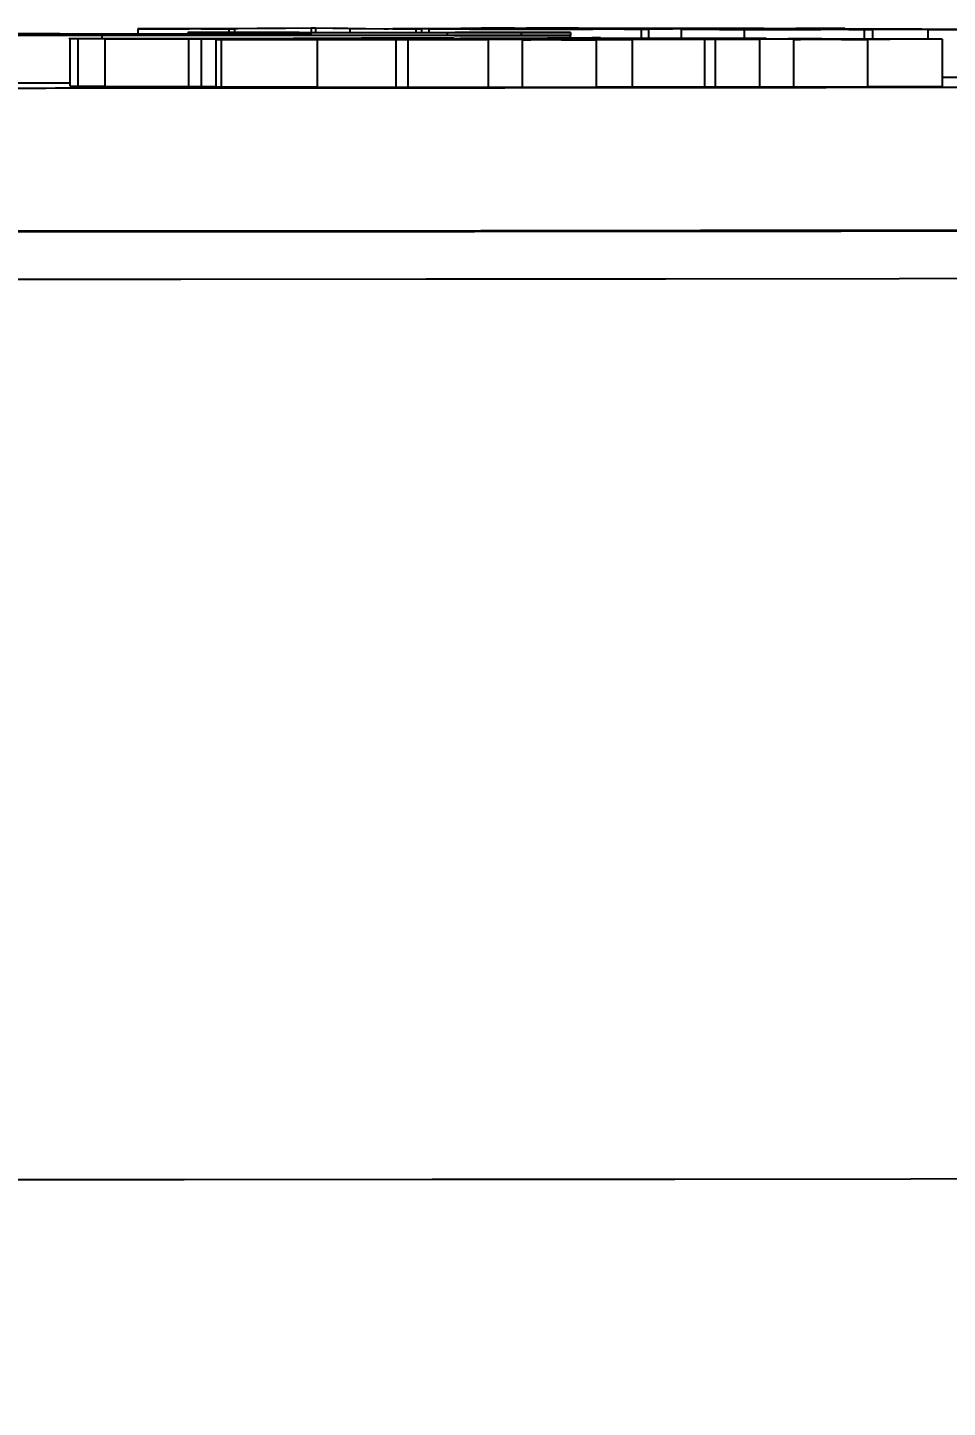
# Model space of a CAD drawing. Header units: millimetres. Extents: x 2160 to 4596, y 811 to 2534.
# Drawn here: x 3336.88 to 3356.29, y 1540.84 to 1569.96 of the extents above; entities that cross this region are included whole.
import ezdxf

# ---------------------------------------------------------------- set-up
doc = ezdxf.new("R2010")
doc.units = ezdxf.units.MM
doc.layers.add('AM_5', color=3, linetype='Continuous', lineweight=25)
doc.styles.add('SLDTEXTSTYLE1', font='txt.shx', dxfattribs={"width": 0.7, "bigfont": 'gbcbig.shx'})
doc.dimstyles.new('SLDDIMSTYLE12$0', dxfattribs={"dimtxt": 12, "dimasz": 10, "dimexe": 0, "dimexo": 0.0625, "dimgap": 0.875, "dimtad": 1, "dimdec": 1, "dimlfac": 1.8, "dimrnd": 1e-09, "dimzin": 12, "dimdsep": 46, "dimtxsty": 'SLDTEXTSTYLE1', "dimcen": 0.09, "dimdle": 8.16, "dimclrd": 3, "dimclre": 3, "dimadec": 0, "dimazin": 3, "dimtfac": 1, "dimtdec": 1, "dimtofl": 0, "dimtmove": 0, "dimatfit": 3, "dimfxl": 0, "dimfrac": 2, "dimtolj": 1, "dimlwd": 5, "dimlwe": 5, "dimarcsym": 0})

# ---------------------------------------------------------------- blocks, each defined once
blk = doc.blocks.new('*D72')
at = {"layer": 'AM_5', "color": 3, "linetype": 'Continuous', "lineweight": 5, "transparency": 16777216}
for p, q in [((3366.517, 1569.956), (3508.765, 1569.956)), ((3508.765, 1338.344), (3508.765, 1559.956))]:
    blk.add_line(p, q, dxfattribs=at)
at = {"layer": 'AM_5', "color": 3, "lineweight": 5, "transparency": 16777216}
blk.add_line((3320.772, 1328.344), (3508.765, 1328.344), dxfattribs=at)
at = {"layer": 'AM_5', "color": 3, "transparency": 16777216}
for points in [[(3507.098, 1559.956), (3510.432, 1559.956), (3508.765, 1569.956)], [(3507.098, 1338.344), (3510.432, 1338.344), (3508.765, 1328.344)]]:
    blk.add_solid(points, dxfattribs=at)
at = {"layer": 'Defpoints', "color": 0, "transparency": 16777216}
for p in [(3366.455, 1569.956), (3508.765, 1569.956), (3320.709, 1328.344)]:
    blk.add_point(p, dxfattribs=at)
at = {"layer": 'AM_5', "color": 0, "transparency": 16777216, "insert": (3501.89, 1502.674), "char_height": 12, "attachment_point": 5, "rotation": 90, "style": 'SLDTEXTSTYLE1'}
blk.add_mtext('\\A1;245', dxfattribs=at)

msp = doc.modelspace()

# ---------------------------------------------------------------- linework, layer by layer
at = {"color": 7, "linetype": 'Continuous', "lineweight": 25}
for p, q in [((3333.331, 1569.853), (3338.898, 1569.821)), ((3348.337, 1569.789), (3338.449, 1569.789)), ((3338.449, 1569.789), (3338.449, 1569.723)), ((3338.898, 1569.821), (3342.86, 1569.821)), ((3339.052, 1569.819), (3342.86, 1569.819)), ((3341.13, 1569.929), (3339.203, 1569.931)), ((3339.203, 1569.931), (3339.321, 1569.931)), ((3339.203, 1569.931), (3339.203, 1569.821)), ((3339.321, 1569.931), (3339.706, 1569.931)), ((3341.3, 1569.791), (3339.399, 1569.791)), ((3340.259, 1569.85), (3340.259, 1569.853)), ((3340.259, 1569.853), (3348.337, 1569.853)), ((3341.3, 1569.85), (3340.259, 1569.85)), ((3340.259, 1569.85), (3340.259, 1569.821)), ((3340.296, 1569.931), (3343.351, 1569.948)), ((3340.585, 1569.931), (3340.54, 1569.931)), ((3342.862, 1569.943), (3340.585, 1569.931)), ((3340.862, 1569.93), (3341.247, 1569.93)), ((3341.247, 1569.93), (3341.13, 1569.929)), ((3341.13, 1569.929), (3341.13, 1569.853)), ((3341.247, 1569.93), (3341.247, 1569.853)), ((3341.3, 1569.85), (3341.3, 1569.821)), ((3342.86, 1569.821), (3342.86, 1569.847)), ((3342.86, 1569.819), (3342.86, 1569.794)), ((3342.958, 1569.943), (3342.862, 1569.943)), ((3342.862, 1569.943), (3342.862, 1569.853)), ((3343.682, 1569.927), (3342.958, 1569.943)), ((3342.958, 1569.943), (3342.958, 1569.853)), ((3343.351, 1569.948), (3343.64, 1569.947)), ((3343.64, 1569.947), (3344.401, 1569.929)), ((3345.079, 1569.926), (3343.682, 1569.927)), ((3343.682, 1569.927), (3343.682, 1569.853)), ((3344.401, 1569.929), (3344.497, 1569.929)), ((3344.497, 1569.929), (3347.123, 1569.943)), ((3344.63, 1569.928), (3344.585, 1569.927)), ((3347.412, 1569.942), (3344.63, 1569.928)), ((3344.907, 1569.927), (3345.196, 1569.926)), ((3345.196, 1569.926), (3345.079, 1569.926)), ((3345.079, 1569.853), (3345.079, 1569.926)), ((3345.196, 1569.926), (3345.196, 1569.853)), ((3345.347, 1569.925), (3345.69, 1569.929)), ((3349.831, 1569.92), (3345.347, 1569.925)), ((3345.347, 1569.925), (3345.347, 1569.853)), ((3345.69, 1569.929), (3345.969, 1569.929)), ((3345.737, 1569.847), (3345.737, 1569.794)), ((3346.46, 1569.944), (3346.578, 1569.945)), ((3346.845, 1569.944), (3346.46, 1569.944)), ((3346.46, 1569.944), (3346.46, 1569.939)), ((3346.578, 1569.945), (3348.504, 1569.943)), ((3346.845, 1569.944), (3346.845, 1569.941)), ((3346.917, 1569.924), (3348.198, 1569.923)), ((3347.231, 1569.929), (3348.697, 1569.935)), ((3347.504, 1569.929), (3347.231, 1569.929)), ((3347.231, 1569.929), (3347.231, 1569.924)), ((3348.337, 1569.85), (3347.297, 1569.85)), ((3347.297, 1569.85), (3347.297, 1569.791)), ((3347.297, 1569.791), (3348.337, 1569.791)), ((3347.412, 1569.942), (3347.412, 1569.93)), ((3347.654, 1569.93), (3347.504, 1569.929)), ((3347.504, 1569.929), (3347.504, 1569.924)), ((3347.654, 1569.93), (3347.654, 1569.923)), ((3347.988, 1569.939), (3349.458, 1569.942)), ((3348.167, 1569.939), (3347.988, 1569.939)), ((3347.988, 1569.939), (3347.988, 1569.932)), ((3348.386, 1569.943), (3348.001, 1569.943)), ((3348.001, 1569.943), (3348.001, 1569.939)), ((3348.167, 1569.939), (3348.167, 1569.933)), ((3348.337, 1569.853), (3348.337, 1569.85)), ((3348.337, 1569.85), (3348.337, 1569.791)), ((3348.337, 1569.791), (3348.337, 1569.789)), ((3348.337, 1569.725), (3348.337, 1569.789)), ((3348.504, 1569.943), (3348.386, 1569.943)), ((3348.386, 1569.943), (3348.386, 1569.94)), ((3348.504, 1569.943), (3348.504, 1569.94)), ((3348.697, 1569.935), (3348.97, 1569.935)), ((3348.765, 1569.738), (3348.973, 1569.738)), ((3348.806, 1569.923), (3350.346, 1569.929)), ((3348.97, 1569.935), (3348.87, 1569.935)), ((3348.973, 1569.738), (3348.973, 1569.726)), ((3350.346, 1569.929), (3349.02, 1569.931)), ((3349.02, 1569.931), (3349.02, 1569.924)), ((3349.17, 1569.931), (3350.496, 1569.93)), ((3349.458, 1569.942), (3354.125, 1569.937)), ((3349.538, 1569.922), (3349.474, 1569.922)), ((3353.091, 1569.936), (3349.538, 1569.922)), ((3349.752, 1569.921), (3349.982, 1569.921)), ((3349.982, 1569.921), (3349.831, 1569.92)), ((3349.831, 1569.92), (3349.831, 1569.727)), ((3349.982, 1569.921), (3349.982, 1569.728)), ((3350.496, 1569.93), (3352.359, 1569.937)), ((3350.673, 1569.922), (3350.673, 1569.729)), ((3352.147, 1569.938), (3350.956, 1569.94)), ((3350.956, 1569.94), (3350.956, 1569.932)), ((3351.85, 1569.923), (3351.406, 1569.921)), ((3354.533, 1569.913), (3352.004, 1569.917)), ((3352.004, 1569.917), (3352.004, 1569.73)), ((3352.147, 1569.938), (3352.147, 1569.936)), ((3352.399, 1569.917), (3352.998, 1569.916)), ((3353.622, 1569.917), (3355.745, 1569.923)), ((3353.977, 1569.936), (3353.701, 1569.937)), ((3354.125, 1569.937), (3353.977, 1569.936)), ((3353.977, 1569.936), (3353.977, 1569.918)), ((3354.125, 1569.937), (3354.125, 1569.918)), ((3358.583, 1569.929), (3354.308, 1569.916)), ((3354.456, 1569.914), (3354.713, 1569.914)), ((3354.713, 1569.914), (3354.533, 1569.913)), ((3354.533, 1569.913), (3354.533, 1569.714)), ((3354.597, 1569.926), (3355.924, 1569.924)), ((3355.745, 1569.923), (3354.674, 1569.925)), ((3354.674, 1569.925), (3354.674, 1569.92)), ((3354.713, 1569.914), (3354.713, 1569.715)), ((3355.875, 1569.913), (3355.875, 1569.716)), ((3355.924, 1569.924), (3357.897, 1569.93)), ((3337.774, 1569.722), (3337.774, 1568.722)), ((3337.939, 1569.721), (3337.939, 1568.721)), ((3338.509, 1569.712), (3344.82, 1569.721)), ((3340.274, 1569.711), (3338.509, 1569.712)), ((3338.509, 1569.712), (3338.509, 1568.712)), ((3340.544, 1569.714), (3340.274, 1569.711)), ((3340.274, 1569.711), (3340.274, 1568.711)), ((3352.464, 1569.73), (3340.544, 1569.714)), ((3340.544, 1569.714), (3340.544, 1568.714)), ((3340.962, 1569.704), (3340.849, 1569.704)), ((3340.849, 1569.704), (3340.849, 1568.704)), ((3340.962, 1569.704), (3340.962, 1568.704)), ((3341.507, 1569.711), (3349.043, 1569.722)), ((3343.171, 1569.71), (3341.507, 1569.711)), ((3342.495, 1569.729), (3342.495, 1569.717)), ((3344.82, 1569.721), (3342.84, 1569.727)), ((3342.84, 1569.727), (3342.84, 1569.718)), ((3342.881, 1569.721), (3342.971, 1569.72)), ((3342.971, 1569.72), (3342.971, 1569.718)), ((3342.989, 1569.698), (3346.32, 1569.703)), ((3344.653, 1569.698), (3342.989, 1569.698)), ((3342.989, 1569.698), (3342.989, 1568.698)), ((3343.425, 1569.713), (3343.171, 1569.71)), ((3351.198, 1569.724), (3343.425, 1569.713)), ((3343.698, 1569.728), (3345.639, 1569.722)), ((3343.929, 1569.711), (3344.579, 1569.713)), ((3344.907, 1569.7), (3344.653, 1569.698)), ((3344.653, 1569.698), (3344.653, 1568.698)), ((3346.6, 1569.702), (3344.907, 1569.7)), ((3344.907, 1569.7), (3344.907, 1568.7)), ((3345.639, 1569.722), (3350.314, 1569.728)), ((3345.729, 1569.732), (3345.878, 1569.731)), ((3345.878, 1569.731), (3345.878, 1569.722)), ((3346.007, 1569.726), (3346.515, 1569.727)), ((3347.658, 1569.726), (3346.007, 1569.726)), ((3346.007, 1569.726), (3346.007, 1569.722)), ((3347.497, 1569.699), (3346.6, 1569.702)), ((3346.6, 1569.702), (3346.6, 1568.702)), ((3348.878, 1569.699), (3347.314, 1569.698)), ((3347.314, 1569.698), (3347.497, 1569.699)), ((3347.314, 1569.698), (3347.314, 1568.698)), ((3349.639, 1569.706), (3347.36, 1569.703)), ((3347.393, 1569.708), (3347.489, 1569.705)), ((3347.658, 1569.726), (3347.658, 1569.725)), ((3347.694, 1569.717), (3347.92, 1569.717)), ((3347.92, 1569.717), (3347.92, 1569.702)), ((3348.778, 1569.707), (3349.639, 1569.706)), ((3348.878, 1569.699), (3348.878, 1568.699)), ((3348.904, 1569.712), (3348.904, 1569.707)), ((3349.577, 1569.719), (3350.268, 1569.721)), ((3349.592, 1569.707), (3352.104, 1569.711)), ((3351.162, 1569.707), (3349.592, 1569.707)), ((3349.592, 1569.707), (3349.592, 1569.706)), ((3349.639, 1569.706), (3349.639, 1568.706)), ((3350.335, 1569.724), (3351.198, 1569.724)), ((3351.393, 1569.709), (3351.162, 1569.707)), ((3351.162, 1569.707), (3351.162, 1568.707)), ((3352.328, 1569.71), (3351.393, 1569.709)), ((3351.393, 1569.709), (3351.393, 1568.709)), ((3351.606, 1569.73), (3352.464, 1569.73)), ((3352.104, 1569.711), (3351.693, 1569.712)), ((3351.693, 1569.712), (3351.693, 1569.71)), ((3353.188, 1569.707), (3352.328, 1569.71)), ((3352.328, 1569.71), (3352.328, 1568.71)), ((3352.341, 1569.714), (3352.35, 1569.714)), ((3353.042, 1569.706), (3353.188, 1569.707)), ((3354.604, 1569.706), (3353.042, 1569.706)), ((3353.042, 1569.706), (3353.042, 1568.706)), ((3356.183, 1569.715), (3353.088, 1569.711)), ((3353.633, 1569.725), (3353.291, 1569.721)), ((3353.332, 1569.713), (3354.033, 1569.714)), ((3353.425, 1569.725), (3353.633, 1569.725)), ((3353.633, 1569.725), (3353.633, 1569.713)), ((3354.604, 1569.706), (3354.604, 1568.706)), ((3355.323, 1569.716), (3356.183, 1569.715)), ((3356.183, 1569.715), (3356.183, 1568.715)), ((3338.509, 1568.712), (3340.274, 1568.711)), ((3340.274, 1568.711), (3340.544, 1568.714)), ((3340.544, 1568.714), (3340.849, 1568.714)), ((3340.849, 1568.704), (3340.962, 1568.704)), ((3342.989, 1568.698), (3344.653, 1568.698)), ((3344.653, 1568.698), (3344.907, 1568.7)), ((3344.907, 1568.7), (3346.6, 1568.702)), ((3346.6, 1568.702), (3347.314, 1568.7)), ((3347.314, 1568.698), (3348.878, 1568.699)), ((3348.878, 1568.705), (3349.639, 1568.706)), ((3349.639, 1568.707), (3351.162, 1568.707)), ((3351.162, 1568.707), (3351.393, 1568.709)), ((3351.393, 1568.709), (3352.328, 1568.71)), ((3352.328, 1568.71), (3353.042, 1568.708)), ((3353.042, 1568.706), (3354.604, 1568.706)), ((3354.604, 1568.713), (3356.183, 1568.715))]:
    msp.add_line(p, q, dxfattribs=at)
at = {"color": 7, "linetype": 'Continuous', "lineweight": 25, "flags": 128}
for points in [[(3311.734, 1565.664), (3316.761, 1565.663), (3321.807, 1565.663), (3326.847, 1565.664), (3331.855, 1565.665), (3336.807, 1565.667), (3341.677, 1565.67), (3346.443, 1565.674), (3351.08, 1565.678), (3355.564, 1565.683), (3359.874, 1565.688)], [(3334.858, 1564.648), (3340.117, 1564.65), (3345.287, 1564.653), (3350.346, 1564.657), (3355.27, 1564.662), (3360.037, 1564.667), (3364.625, 1564.673), (3369.013, 1564.68), (3373.183, 1564.687), (3377.114, 1564.695), (3380.789, 1564.704), (3384.191, 1564.712), (3387.306, 1564.722), (3390.118, 1564.732), (3392.616, 1564.742), (3394.787, 1564.752), (3396.623, 1564.763), (3398.114, 1564.774), (3399.254, 1564.785)], [(3334.858, 1545.648), (3340.183, 1545.65), (3345.418, 1545.654), (3350.537, 1545.658), (3355.516, 1545.662), (3360.334, 1545.668), (3364.967, 1545.674), (3369.394, 1545.681), (3373.594, 1545.688), (3377.547, 1545.696), (3381.237, 1545.705), (3384.644, 1545.714), (3387.755, 1545.723), (3390.553, 1545.733), (3393.026, 1545.744), (3395.163, 1545.754), (3396.954, 1545.765)]]:
    msp.add_lwpolyline(points, dxfattribs=at)
at = {"color": 7, "linetype": 'Continuous', "lineweight": 25}
for points, knots in [([(3338.449, 1569.789), (3337.78, 1569.789), (3336.545, 1569.789), (3334.778, 1569.79), (3333.115, 1569.791), (3331.596, 1569.794), (3330.45, 1569.798), (3330.142, 1569.801), (3330.124, 1569.804), (3330.12, 1569.804)], [0, 0, 0, 0, 0.160365, 0.296332, 0.431737, 0.589347, 0.747826, 0.949128, 1, 1, 1, 1]), ([(3332.997, 1569.805), (3333.027, 1569.806), (3333.088, 1569.809), (3333.771, 1569.813), (3335.119, 1569.816), (3336.804, 1569.818), (3338.151, 1569.819), (3338.93, 1569.819), (3339.052, 1569.819)], [0, 0, 0, 0, 0.200351, 0.402646, 0.59747, 0.766762, 0.96323, 1, 1, 1, 1]), ([(3339.399, 1569.791), (3338.73, 1569.791), (3337.384, 1569.792), (3335.576, 1569.793), (3334.256, 1569.795), (3333.332, 1569.799), (3333.025, 1569.802), (3333.002, 1569.804), (3332.997, 1569.805)], [0, 0, 0, 0, 0.196061, 0.394111, 0.547436, 0.700125, 0.928087, 1, 1, 1, 1]), ([(3339.706, 1569.931), (3339.773, 1569.931), (3339.883, 1569.931), (3340.038, 1569.931), (3340.148, 1569.931), (3340.238, 1569.931), (3340.275, 1569.931), (3340.296, 1569.931)], [0, 0, 0, 0, 0.292493, 0.488495, 0.642099, 0.795375, 1, 1, 1, 1]), ([(3340.545, 1569.931), (3340.545, 1569.931), (3340.547, 1569.931), (3340.587, 1569.93), (3340.69, 1569.93), (3340.791, 1569.93), (3340.862, 1569.93)], [0, 0, 0, 0, 0.094648, 0.307424, 0.510271, 1, 1, 1, 1]), ([(3342.86, 1569.847), (3342.849, 1569.848), (3342.83, 1569.848), (3342.625, 1569.849), (3342.277, 1569.85), (3341.813, 1569.85), (3341.455, 1569.85), (3341.3, 1569.85)], [0, 0, 0, 0, 0.21541, 0.378382, 0.541893, 0.800389, 1, 1, 1, 1]), ([(3342.86, 1569.794), (3342.85, 1569.794), (3342.833, 1569.793), (3342.639, 1569.793), (3342.313, 1569.792), (3341.852, 1569.791), (3341.487, 1569.791), (3341.3, 1569.791)], [0, 0, 0, 0, 0.212555, 0.375218, 0.538546, 0.763737, 1, 1, 1, 1]), ([(3344.59, 1569.927), (3344.591, 1569.927), (3344.592, 1569.927), (3344.633, 1569.927), (3344.735, 1569.927), (3344.836, 1569.927), (3344.907, 1569.927)], [0, 0, 0, 0, 0.094648, 0.307424, 0.510271, 1, 1, 1, 1]), ([(3347.297, 1569.85), (3347, 1569.85), (3346.583, 1569.85), (3346.11, 1569.85), (3345.867, 1569.849), (3345.749, 1569.848), (3345.74, 1569.848), (3345.737, 1569.847)], [0, 0, 0, 0, 0.364031, 0.510061, 0.655864, 0.843841, 1, 1, 1, 1]), ([(3345.737, 1569.794), (3345.746, 1569.794), (3345.762, 1569.793), (3345.96, 1569.792), (3346.221, 1569.792), (3346.675, 1569.791), (3347.042, 1569.791), (3347.297, 1569.791)], [0, 0, 0, 0, 0.250411, 0.398556, 0.54744, 0.686236, 1, 1, 1, 1]), ([(3345.969, 1569.929), (3345.976, 1569.929), (3345.991, 1569.927), (3346.213, 1569.926), (3346.589, 1569.925), (3346.835, 1569.924), (3346.917, 1569.924)], [0, 0, 0, 0, 0.333446, 0.670522, 0.890051, 1, 1, 1, 1]), ([(3346.515, 1569.727), (3346.738, 1569.729), (3347.152, 1569.731), (3347.886, 1569.735), (3348.472, 1569.737), (3348.765, 1569.738)], [0, 0, 0, 0, 0.365437, 0.681548, 1, 1, 1, 1]), ([(3347.139, 1569.943), (3347.121, 1569.943), (3347.077, 1569.944), (3346.972, 1569.944), (3346.883, 1569.944), (3346.845, 1569.944)], [0, 0, 0, 0, 0.2705737, 0.6892242, 1, 1, 1, 1]), ([(3347.123, 1569.943), (3347.147, 1569.943), (3347.175, 1569.943), (3347.156, 1569.943), (3347.153, 1569.943)], [0, 0, 0, 0, 0.839131, 1, 1, 1, 1]), ([(3348.001, 1569.943), (3347.911, 1569.943), (3347.786, 1569.943), (3347.619, 1569.943), (3347.514, 1569.943), (3347.449, 1569.943), (3347.42, 1569.942), (3347.412, 1569.942)], [0, 0, 0, 0, 0.388994, 0.538184, 0.687796, 0.914813, 1, 1, 1, 1]), ([(3349.02, 1569.931), (3348.887, 1569.931), (3348.68, 1569.931), (3348.364, 1569.931), (3348.106, 1569.931), (3347.85, 1569.93), (3347.725, 1569.93), (3347.654, 1569.93)], [0, 0, 0, 0, 0.265228, 0.413113, 0.562281, 0.751044, 1, 1, 1, 1]), ([(3348.973, 1569.738), (3348.728, 1569.736), (3348.257, 1569.734), (3347.801, 1569.73), (3347.706, 1569.727), (3347.658, 1569.726)], [0, 0, 0, 0, 0.35008, 0.672322, 1, 1, 1, 1]), ([(3350.956, 1569.94), (3350.673, 1569.94), (3350.188, 1569.94), (3349.388, 1569.94), (3348.728, 1569.94), (3348.347, 1569.939), (3348.167, 1569.939)], [0, 0, 0, 0, 0.296463, 0.506276, 0.766316, 1, 1, 1, 1]), ([(3348.198, 1569.923), (3348.262, 1569.923), (3348.368, 1569.923), (3348.523, 1569.923), (3348.638, 1569.923), (3348.736, 1569.923), (3348.781, 1569.923), (3348.806, 1569.923)], [0, 0, 0, 0, 0.2946797, 0.4891513, 0.6427246, 0.79668, 1, 1, 1, 1]), ([(3348.87, 1569.935), (3348.769, 1569.934), (3348.629, 1569.933), (3348.648, 1569.932), (3348.768, 1569.932), (3348.962, 1569.932), (3349.11, 1569.931), (3349.17, 1569.931)], [0, 0, 0, 0, 0.4002553, 0.5540467, 0.7092134, 0.880119, 1, 1, 1, 1]), ([(3349.471, 1569.922), (3349.471, 1569.922), (3349.469, 1569.922), (3349.5, 1569.921), (3349.593, 1569.921), (3349.691, 1569.921), (3349.752, 1569.921)], [0, 0, 0, 0, 0.034336, 0.266425, 0.542953, 1, 1, 1, 1]), ([(3352.004, 1569.917), (3351.683, 1569.918), (3351.159, 1569.918), (3350.729, 1569.92), (3350.628, 1569.922), (3350.784, 1569.923), (3351.003, 1569.924), (3351.089, 1569.924)], [0, 0, 0, 0, 0.303232, 0.495993, 0.689194, 0.877678, 1, 1, 1, 1]), ([(3351.089, 1569.924), (3351.305, 1569.925), (3351.667, 1569.926), (3352.406, 1569.927), (3353.13, 1569.927), (3353.897, 1569.926), (3354.361, 1569.926), (3354.597, 1569.926)], [0, 0, 0, 0, 0.253557, 0.424716, 0.595645, 0.794239, 1, 1, 1, 1]), ([(3351.37, 1569.921), (3351.364, 1569.921), (3351.336, 1569.92), (3351.473, 1569.919), (3351.832, 1569.918), (3352.197, 1569.918), (3352.399, 1569.917)], [0, 0, 0, 0, 0.067979, 0.316164, 0.620975, 1, 1, 1, 1]), ([(3354.674, 1569.925), (3354.414, 1569.925), (3353.974, 1569.925), (3353.306, 1569.926), (3352.758, 1569.925), (3352.263, 1569.925), (3351.997, 1569.924), (3351.85, 1569.923)], [0, 0, 0, 0, 0.269335, 0.456647, 0.599702, 0.778351, 1, 1, 1, 1]), ([(3352.359, 1569.937), (3352.382, 1569.937), (3352.421, 1569.937), (3352.418, 1569.938), (3352.376, 1569.938), (3352.285, 1569.938), (3352.198, 1569.938), (3352.147, 1569.938)], [0, 0, 0, 0, 0.233621, 0.399553, 0.564983, 0.740199, 1, 1, 1, 1]), ([(3352.998, 1569.916), (3353.068, 1569.916), (3353.176, 1569.916), (3353.345, 1569.916), (3353.469, 1569.916), (3353.559, 1569.916), (3353.603, 1569.916), (3353.622, 1569.917)], [0, 0, 0, 0, 0.336259, 0.518412, 0.701425, 0.865829, 1, 1, 1, 1]), ([(3353.701, 1569.937), (3353.624, 1569.937), (3353.515, 1569.937), (3353.354, 1569.937), (3353.245, 1569.937), (3353.154, 1569.936), (3353.111, 1569.936), (3353.091, 1569.936)], [0, 0, 0, 0, 0.350066, 0.499422, 0.650662, 0.830252, 1, 1, 1, 1]), ([(3354.308, 1569.916), (3354.277, 1569.915), (3354.227, 1569.915), (3354.205, 1569.915), (3354.226, 1569.915), (3354.309, 1569.914), (3354.4, 1569.914), (3354.456, 1569.914)], [0, 0, 0, 0, 0.242147, 0.388856, 0.536837, 0.710317, 1, 1, 1, 1]), ([(3356.711, 1569.909), (3356.512, 1569.91), (3356.112, 1569.911), (3355.859, 1569.912), (3355.9, 1569.913), (3355.915, 1569.913)], [0, 0, 0, 0, 0.3813, 0.766294, 1, 1, 1, 1]), ([(3355.932, 1569.914), (3356.092, 1569.916), (3356.386, 1569.918), (3357.053, 1569.92), (3357.359, 1569.921)], [0, 0, 0, 0, 0.541529, 1, 1, 1, 1]), ([(3337.939, 1569.721), (3337.888, 1569.721), (3337.783, 1569.722), (3337.745, 1569.722), (3337.773, 1569.723), (3337.817, 1569.723), (3337.839, 1569.723)], [0, 0, 0, 0, 0.391814, 0.807915, 0.901195, 1, 1, 1, 1]), ([(3337.839, 1569.723), (3337.872, 1569.723), (3337.963, 1569.723), (3338.108, 1569.723), (3338.266, 1569.723), (3338.365, 1569.723), (3338.414, 1569.723)], [0, 0, 0, 0, 0.1702702, 0.4642597, 0.7315085, 1, 1, 1, 1]), ([(3342.971, 1569.72), (3342.309, 1569.72), (3341.312, 1569.72), (3339.98, 1569.719), (3339.082, 1569.72), (3338.41, 1569.72), (3338.077, 1569.721), (3337.959, 1569.721), (3337.939, 1569.721)], [0, 0, 0, 0, 0.381103, 0.574669, 0.765651, 0.888057, 0.981539, 1, 1, 1, 1]), ([(3338.414, 1569.723), (3339.047, 1569.722), (3340.084, 1569.722), (3341.593, 1569.721), (3342.45, 1569.721), (3342.881, 1569.721)], [0, 0, 0, 0, 0.437716, 0.717507, 1, 1, 1, 1]), ([(3340.849, 1569.704), (3341.007, 1569.705), (3341.274, 1569.705), (3341.445, 1569.706), (3341.435, 1569.707), (3341.43, 1569.707)], [0, 0, 0, 0, 0.431037, 0.72606, 1, 1, 1, 1]), ([(3346.32, 1569.703), (3345.695, 1569.703), (3344.443, 1569.705), (3342.574, 1569.705), (3341.441, 1569.704), (3340.962, 1569.704)], [0, 0, 0, 0, 0.365081, 0.731832, 1, 1, 1, 1]), ([(3341.43, 1569.707), (3342.096, 1569.707), (3343.24, 1569.707), (3344.805, 1569.706), (3345.649, 1569.705), (3346.076, 1569.704)], [0, 0, 0, 0, 0.407022, 0.699492, 1, 1, 1, 1]), ([(3342.84, 1569.727), (3342.725, 1569.728), (3342.544, 1569.728), (3342.466, 1569.729), (3342.633, 1569.731), (3342.936, 1569.732), (3343.156, 1569.732)], [0, 0, 0, 0, 0.268227, 0.423788, 0.580622, 1, 1, 1, 1]), ([(3343.156, 1569.732), (3343.363, 1569.732), (3343.782, 1569.732), (3344.69, 1569.731), (3345.327, 1569.732), (3345.729, 1569.732)], [0, 0, 0, 0, 0.263652, 0.534652, 1, 1, 1, 1]), ([(3345.878, 1569.731), (3345.575, 1569.731), (3345.028, 1569.731), (3344.402, 1569.73), (3344.032, 1569.73), (3343.859, 1569.729), (3343.744, 1569.729), (3343.667, 1569.729), (3343.636, 1569.729), (3343.63, 1569.729), (3343.662, 1569.728), (3343.69, 1569.728), (3343.698, 1569.728)], [0, 0, 0, 0, 0.35041, 0.630866, 0.725925, 0.790521, 0.841305, 0.86957, 0.898179, 0.941209, 0.984756, 1, 1, 1, 1]), ([(3346.076, 1569.704), (3345.897, 1569.705), (3345.538, 1569.706), (3344.834, 1569.708), (3344.286, 1569.71), (3343.929, 1569.711)], [0, 0, 0, 0, 0.257454, 0.514908, 1, 1, 1, 1]), ([(3344.579, 1569.713), (3344.749, 1569.712), (3345.09, 1569.711), (3345.737, 1569.709), (3346.227, 1569.707), (3346.538, 1569.706)], [0, 0, 0, 0, 0.266774, 0.533551, 1, 1, 1, 1]), ([(3346.538, 1569.706), (3346.579, 1569.708), (3346.651, 1569.71), (3347.06, 1569.714), (3347.482, 1569.716), (3347.694, 1569.717)], [0, 0, 0, 0, 0.386257, 0.690164, 1, 1, 1, 1]), ([(3347.36, 1569.703), (3347.542, 1569.703), (3347.88, 1569.702), (3348.392, 1569.7), (3348.716, 1569.699), (3348.878, 1569.699)], [0, 0, 0, 0, 0.369297, 0.684635, 1, 1, 1, 1]), ([(3347.92, 1569.717), (3347.763, 1569.715), (3347.464, 1569.713), (3347.407, 1569.71), (3347.38, 1569.709)], [0, 0, 0, 0, 0.523773, 1, 1, 1, 1]), ([(3347.489, 1569.705), (3347.627, 1569.705), (3347.904, 1569.705), (3348.346, 1569.706), (3348.62, 1569.707), (3348.778, 1569.707)], [0, 0, 0, 0, 0.297538, 0.595282, 1, 1, 1, 1]), ([(3348.904, 1569.712), (3348.837, 1569.713), (3348.728, 1569.713), (3348.721, 1569.714), (3348.744, 1569.714), (3348.747, 1569.715), (3348.779, 1569.715), (3348.791, 1569.715)], [0, 0, 0, 0, 0.414992, 0.667292, 0.851809, 0.943552, 1, 1, 1, 1]), ([(3348.791, 1569.715), (3348.811, 1569.715), (3348.85, 1569.715), (3348.946, 1569.715), (3349.093, 1569.715), (3349.281, 1569.714), (3349.413, 1569.714), (3349.479, 1569.714)], [0, 0, 0, 0, 0.082107, 0.164925, 0.356677, 0.675002, 1, 1, 1, 1]), ([(3351.693, 1569.712), (3351.384, 1569.712), (3350.756, 1569.712), (3349.96, 1569.711), (3349.401, 1569.712), (3349.089, 1569.712), (3348.965, 1569.712), (3348.904, 1569.712)], [0, 0, 0, 0, 0.325958, 0.662347, 0.799326, 0.902609, 1, 1, 1, 1]), ([(3349.043, 1569.722), (3349.181, 1569.722), (3349.458, 1569.722), (3349.9, 1569.723), (3350.176, 1569.724), (3350.335, 1569.724)], [0, 0, 0, 0, 0.297214, 0.594601, 1, 1, 1, 1]), ([(3349.479, 1569.714), (3349.703, 1569.714), (3350.132, 1569.713), (3350.839, 1569.713), (3351.308, 1569.713), (3351.544, 1569.713)], [0, 0, 0, 0, 0.350612, 0.672174, 1, 1, 1, 1]), ([(3351.544, 1569.713), (3351.364, 1569.713), (3351.002, 1569.715), (3350.351, 1569.717), (3349.869, 1569.718), (3349.577, 1569.719)], [0, 0, 0, 0, 0.282431, 0.564866, 1, 1, 1, 1]), ([(3350.268, 1569.721), (3350.434, 1569.72), (3350.766, 1569.719), (3351.464, 1569.717), (3351.992, 1569.715), (3352.341, 1569.714)], [0, 0, 0, 0, 0.25307, 0.506097, 1, 1, 1, 1]), ([(3350.314, 1569.728), (3350.453, 1569.728), (3350.73, 1569.729), (3351.172, 1569.729), (3351.447, 1569.73), (3351.606, 1569.73)], [0, 0, 0, 0, 0.297206, 0.594593, 1, 1, 1, 1]), ([(3352.451, 1569.718), (3352.545, 1569.719), (3352.736, 1569.722), (3353.193, 1569.724), (3353.425, 1569.725)], [0, 0, 0, 0, 0.493905, 1, 1, 1, 1]), ([(3353.088, 1569.711), (3353.269, 1569.711), (3353.606, 1569.709), (3354.113, 1569.708), (3354.44, 1569.707), (3354.604, 1569.706)], [0, 0, 0, 0, 0.369183, 0.684555, 1, 1, 1, 1]), ([(3353.206, 1569.717), (3353.205, 1569.717), (3353.171, 1569.715), (3353.254, 1569.714), (3353.332, 1569.713)], [0, 0, 0, 0, 0.05128, 1, 1, 1, 1]), ([(3354.033, 1569.714), (3354.172, 1569.714), (3354.449, 1569.714), (3354.889, 1569.715), (3355.164, 1569.715), (3355.323, 1569.716)], [0, 0, 0, 0, 0.297582, 0.595326, 1, 1, 1, 1]), ([(3356.183, 1568.911), (3356.198, 1568.911), (3356.295, 1568.91), (3356.521, 1568.91), (3356.711, 1568.909)], [0, 0, 0, 0, 0.156668, 1, 1, 1, 1]), ([(3388.991, 1568.814), (3388.943, 1568.81), (3388.836, 1568.802), (3387.967, 1568.789), (3386.486, 1568.776), (3384.31, 1568.762), (3381.48, 1568.749), (3377.966, 1568.736), (3373.812, 1568.724), (3369.068, 1568.712), (3363.807, 1568.702), (3358.115, 1568.693), (3352.092, 1568.686), (3345.869, 1568.68), (3339.504, 1568.675), (3333.151, 1568.672), (3326.812, 1568.67), (3320.545, 1568.669), (3314.278, 1568.67), (3307.939, 1568.672), (3301.587, 1568.675), (3295.221, 1568.68), (3288.998, 1568.686), (3282.975, 1568.693), (3277.283, 1568.702), (3272.022, 1568.712), (3267.278, 1568.724), (3263.124, 1568.736), (3259.61, 1568.749), (3256.78, 1568.762), (3254.605, 1568.776), (3253.123, 1568.789), (3252.252, 1568.802), (3252.145, 1568.81), (3252.097, 1568.814)], [0, 0, 0, 0, 0.023828, 0.053273, 0.084485, 0.115699, 0.147957, 0.180726, 0.213842, 0.247136, 0.28043, 0.313546, 0.346314, 0.378573, 0.409785, 0.440999, 0.470442, 0.499888, 0.529332, 0.558778, 0.58999, 0.621203, 0.653462, 0.68623, 0.719347, 0.752641, 0.785934, 0.819051, 0.851819, 0.884078, 0.915289, 0.946503, 0.975948, 1, 1, 1, 1]), ([(3336.478, 1568.789), (3336.586, 1568.789), (3337.006, 1568.789), (3337.446, 1568.789), (3337.774, 1568.789)], [0, 0, 0, 0, 0.254888, 1, 1, 1, 1]), ([(3337.776, 1568.722), (3337.789, 1568.722), (3337.816, 1568.722), (3337.896, 1568.721), (3337.939, 1568.721)], [0, 0, 0, 0, 0.457866, 1, 1, 1, 1]), ([(3337.939, 1568.721), (3338.051, 1568.721), (3338.209, 1568.72), (3338.44, 1568.72), (3338.509, 1568.72)], [0, 0, 0, 0, 0.700719, 1, 1, 1, 1]), ([(3340.962, 1568.704), (3341.632, 1568.705), (3342.31, 1568.705), (3342.98, 1568.705), (3342.989, 1568.705)], [0, 0, 0, 0, 0.986687, 1, 1, 1, 1]), ([(3334.679, 1565.65), (3337.175, 1565.651), (3342.212, 1565.653), (3349.589, 1565.659), (3356.831, 1565.666), (3363.81, 1565.674), (3370.413, 1565.685), (3376.507, 1565.696), (3381.999, 1565.709), (3386.811, 1565.724), (3390.874, 1565.739), (3394.143, 1565.754), (3396.682, 1565.77), (3397.744, 1565.781), (3398.27, 1565.786)], [0, 0, 0, 0, 0.079959, 0.161371, 0.244142, 0.328893, 0.414217, 0.5, 0.585778, 0.671102, 0.755858, 0.838624, 0.920039, 1, 1, 1, 1])]:
    msp.add_open_spline(points, degree=3, knots=knots, dxfattribs=at)

# ---------------------------------------------------------------- dimensions: what is measured, and where the dimension line sits
at = {"layer": 'AM_5'}
dim = msp.add_linear_dim(base=(3508.765, 1569.956), p1=(3320.709, 1328.344), p2=(3366.455, 1569.956), angle=270, text='245', dimstyle='SLDDIMSTYLE12$0', override={"dimlfac": 1}, dxfattribs=at)
dim.commit()
dim.dimension.update_dxf_attribs({"geometry": '*D72', "text_midpoint": (3508.765, 1502.674), "dimtype": 160})

doc.saveas('drawing.dxf')
